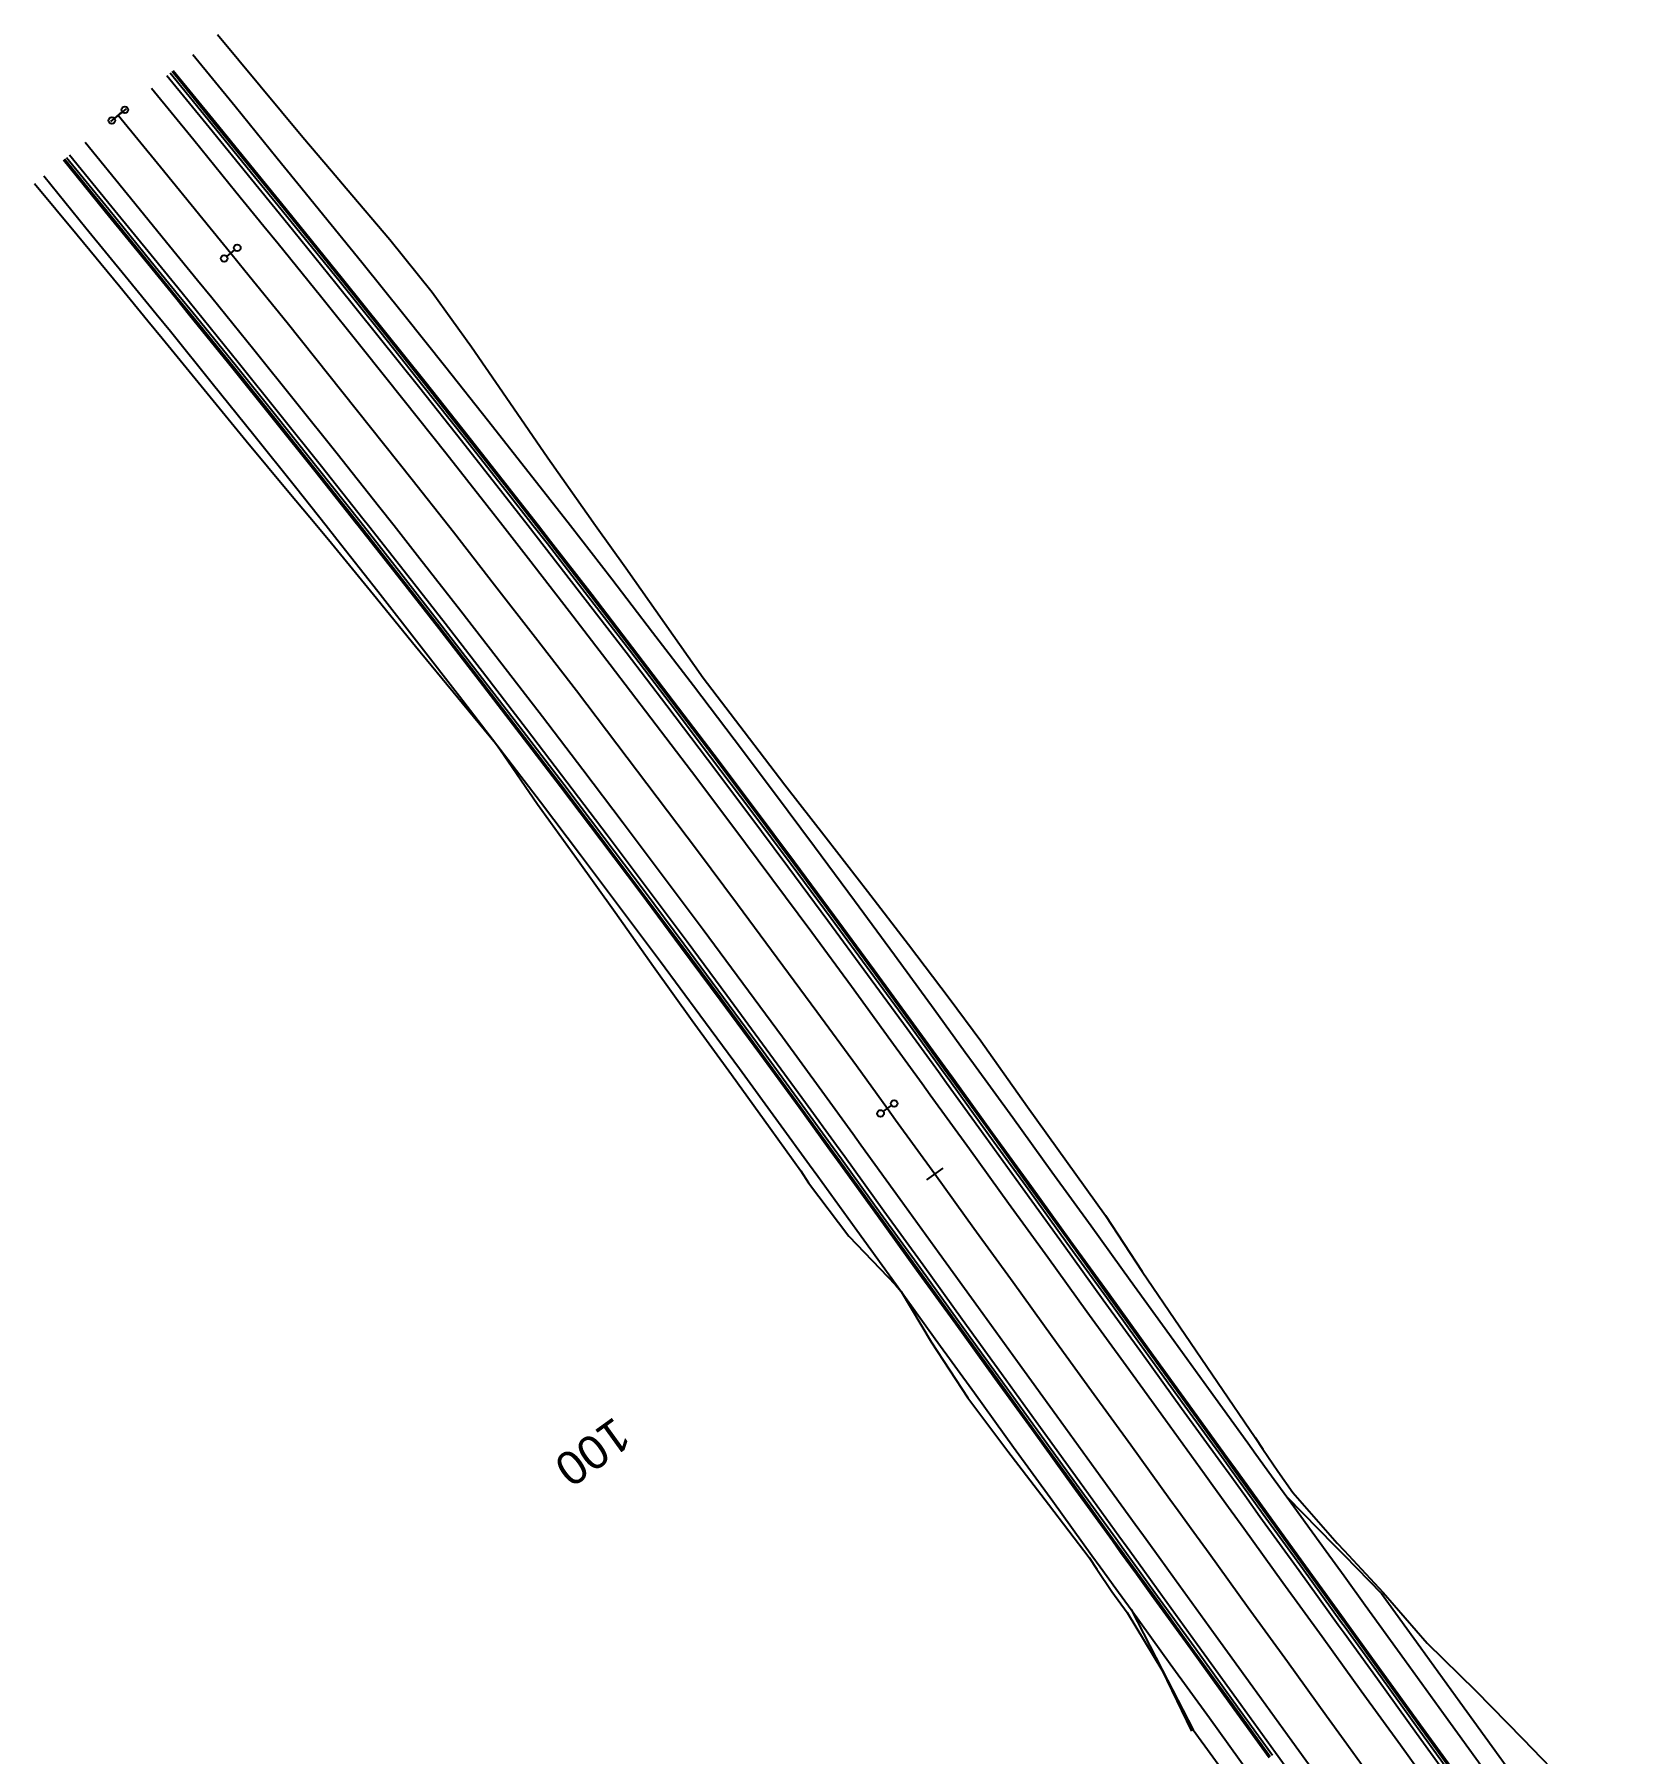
# Model space of a CAD drawing. Extents: x 386702 to 386902, y 803476 to 803737.
# Drawn here: x 386702 to 386822.3, y 803608.2 to 803736.7 of the extents above; entities that cross this region are included whole.
import ezdxf
from ezdxf.enums import TextEntityAlignment as Align

# ---------------------------------------------------------------- set-up
doc = ezdxf.new("R2010")
doc.units = 0
doc.layers.get('0').update_dxf_attribs({"linetype": 'CONTINUOUS'})
doc.styles.add('ARIAL', font='ARIAL.FON')

msp = doc.modelspace()

# ---------------------------------------------------------------- linework, layer by layer
at = {"color": 3}
for p, q in [((386708.9042, 803731.1629), (386707.7413, 803730.2154)), ((386769.9959, 803651.9629), (386768.7805, 803651.0838))]:
    msp.add_line(p, q, dxfattribs=at)
at = {"color": 1}
for p, q in [((386708.0282, 803730.4492), (386708.6173, 803730.9291)), ((386716.439, 803720.1275), (386717.028, 803720.6075)), ((386765.5382, 803656.1985), (386766.1539, 803656.6437))]:
    msp.add_line(p, q, dxfattribs=at)
at = {"color": 7, "linetype": 'CONTINUOUS'}
for points in [[(386715.7314, 803736.7262), (386718.9252, 803732.8789), (386722.122, 803729.034), (386724.2748, 803726.5126), (386725.3764, 803725.221), (386728.6355, 803721.3812), (386731.7947, 803717.4602), (386734.7286, 803713.36), (386737.6031, 803709.2152), (386740.459, 803705.0587), (386743.3535, 803700.935), (386744.0201, 803700)], [(386713.8966, 803735.231), (386717.055, 803731.355), (386720.2135, 803727.4789), (386722.3073, 803724.9094), (386723.3767, 803723.5954), (386726.5397, 803719.69), (386729.6888, 803715.7733), (386732.8238, 803711.8453), (386735.9449, 803707.9062), (386739.0518, 803703.9559), (386742.1404, 803700)], [(386712.3461, 803733.9676), (386715.5046, 803730.0916), (386718.6631, 803726.2155), (386720.7569, 803723.646), (386721.8247, 803722.3339), (386724.9833, 803718.434), (386728.1279, 803714.5228), (386731.2585, 803710.6005), (386734.375, 803706.667), (386737.4776, 803702.7223), (386739.603, 803700)], [(386712.4314, 803734.0371), (386715.5899, 803730.1611), (386718.7484, 803726.285), (386720.8421, 803723.7155), (386721.9101, 803722.4033), (386725.0689, 803718.5031), (386728.2137, 803714.5916), (386731.3446, 803710.6689), (386734.4614, 803706.7351), (386737.5641, 803702.7902), (386739.7426, 803700)], [(386710.8034, 803732.7106), (386713.9619, 803728.8345), (386717.1204, 803724.9584), (386719.2142, 803722.3889), (386720.2805, 803721.0787), (386723.4346, 803717.1843), (386726.5747, 803713.2787), (386729.7009, 803709.3619), (386732.8131, 803705.4339), (386735.9112, 803701.4949), (386737.0783, 803700)], [(386708.3228, 803730.6891), (386711.4812, 803726.8131), (386714.6397, 803722.937), (386716.7335, 803720.3675), (386717.7974, 803719.0603), (386720.9443, 803715.1748), (386724.0773, 803711.278), (386727.1963, 803707.3702), (386730.3014, 803703.4512), (386733.0158, 803700)], [(386705.8421, 803728.6677), (386709.0005, 803724.7916), (386712.159, 803720.9156), (386714.2528, 803718.3461), (386715.3143, 803717.0418), (386718.454, 803713.1652), (386721.5798, 803709.2774), (386724.6917, 803705.3784), (386727.7897, 803701.4684), (386728.9446, 803700)], [(386704.2141, 803727.3412), (386707.3726, 803723.4651), (386710.5311, 803719.589), (386712.6249, 803717.0195), (386713.6847, 803715.7172), (386716.8197, 803711.8464), (386719.9408, 803707.9645), (386723.0481, 803704.0714), (386726.1414, 803700.1672), (386726.2729, 803700)], [(386704.2994, 803727.4106), (386707.4579, 803723.5346), (386710.6163, 803719.6585), (386712.7101, 803717.089), (386713.7701, 803715.7866), (386716.9053, 803711.9155), (386720.0267, 803708.0332), (386723.1342, 803704.1398), (386726.2277, 803700.2354), (386726.4128, 803700)], [(386702.0479, 803725.576), (386705.2421, 803721.729), (386708.4314, 803717.8781), (386710.5372, 803715.3183), (386711.6014, 803714.0237), (386714.7519, 803710.1778), (386717.8984, 803706.3284), (386721.0809, 803702.507), (386723.1704, 803700)], [(386702.7489, 803726.1472), (386705.9074, 803722.2712), (386709.0659, 803718.3951), (386711.1597, 803715.8256), (386712.2181, 803714.5251), (386715.3489, 803710.6595), (386718.4657, 803706.7828), (386721.5688, 803702.895), (386723.8625, 803700)], [(386723.1704, 803700), (386724.2654, 803698.6863), (386727.4187, 803694.8399), (386730.5485, 803690.9742), (386733.7163, 803687.1371), (386736.5283, 803683.7412), (386736.8584, 803683.2787), (386739.6871, 803679.1806), (386742.5843, 803675.1363), (386745.4761, 803671.089), (386748.3498, 803667.0293), (386751.2445, 803662.9862), (386754.1753, 803658.9702), (386757.0885, 803654.9414), (386759.3795, 803651.7444), (386759.9429, 803650.863), (386762.9708, 803646.8822), (386766.4458, 803643.2248), (386766.8705, 803642.7354), (386769.1091, 803638.9804), (386771.8516, 803634.7932), (386774.8592, 803630.7978), (386777.9002, 803626.8265), (386780.9285, 803622.846), (386781.5168, 803621.9739), (386782.6285, 803620.3096), (386783.7872, 803618.7429), (386786.3679, 803614.4387), (386788.583, 803609.8702)], [(386723.8625, 803700), (386724.6579, 803698.9961), (386727.7331, 803695.0863), (386730.7943, 803691.1654), (386733.8414, 803687.2337), (386736.8745, 803683.2911), (386739.8935, 803679.3377), (386742.8984, 803675.3735), (386745.8891, 803671.3986), (386748.8656, 803667.4131), (386751.8278, 803663.417), (386754.7758, 803659.4103), (386757.7094, 803655.3931), (386760.02, 803652.2076), (386760.6321, 803651.3614), (386763.5622, 803647.3099), (386766.4923, 803643.2584), (386769.4224, 803639.2069), (386772.3525, 803635.1554), (386775.2826, 803631.1039), (386778.2127, 803627.0525), (386781.1428, 803623.001), (386781.7589, 803622.149), (386782.931, 803620.5284), (386784.0729, 803618.9495), (386786.3952, 803614.4585), (386788.7176, 803609.9675), (386791.6477, 803605.916)], [(386726.2729, 803700), (386729.2207, 803696.252), (386732.2861, 803692.3259), (386735.3374, 803688.3888), (386738.3746, 803684.4408), (386741.3977, 803680.4821), (386744.4066, 803676.5125), (386747.4014, 803672.5323), (386750.3819, 803668.5413), (386753.3482, 803664.5398), (386756.3001, 803660.5277), (386759.2377, 803656.505), (386761.5515, 803653.3152), (386762.1635, 803652.4689), (386765.0936, 803648.4175), (386768.0237, 803644.366), (386770.9538, 803640.3145), (386773.8839, 803636.263), (386776.814, 803632.2115), (386779.7441, 803628.16), (386782.6742, 803624.1086), (386783.2904, 803623.2566), (386784.4624, 803621.636), (386785.6043, 803620.0571), (386788.5344, 803616.0056), (386791.4645, 803611.9541), (386794.3946, 803607.9026)], [(386726.4128, 803700), (386729.3073, 803696.3199), (386732.3729, 803692.3934), (386735.4244, 803688.456), (386738.4619, 803684.5078), (386741.4852, 803680.5487), (386744.4944, 803676.5788), (386747.4894, 803672.5982), (386750.4702, 803668.607), (386753.4366, 803664.6051), (386756.3888, 803660.5927), (386759.3266, 803656.5697), (386761.6406, 803653.3797), (386762.2526, 803652.5334), (386765.1827, 803648.4819), (386768.1129, 803644.4304), (386771.043, 803640.3789), (386773.9731, 803636.3275), (386776.9032, 803632.276), (386779.8333, 803628.2245), (386782.7634, 803624.173), (386783.3795, 803623.321), (386784.5516, 803621.7004), (386785.6935, 803620.1215), (386788.6236, 803616.0701), (386791.5537, 803612.0186), (386794.4838, 803607.9671)], [(386728.9446, 803700), (386730.8737, 803697.5473), (386733.9436, 803693.6153), (386736.9995, 803689.6722), (386740.0413, 803685.7184), (386743.069, 803681.7536), (386746.0825, 803677.7781), (386749.0817, 803673.7918), (386752.0667, 803669.7949), (386755.0374, 803665.7873), (386757.9938, 803661.7692), (386760.9358, 803657.7405), (386763.2531, 803654.5458), (386763.8651, 803653.6996), (386766.7952, 803649.6481), (386769.7253, 803645.5966), (386772.6554, 803641.5451), (386775.5855, 803637.4936), (386778.5156, 803633.4422), (386781.4457, 803629.3907), (386784.3758, 803625.3392), (386784.992, 803624.4872), (386786.1641, 803622.8666), (386787.3059, 803621.2877), (386790.236, 803617.2362), (386793.1661, 803613.1848), (386796.0962, 803609.1333), (386799.0264, 803605.0818)], [(386733.0158, 803700), (386733.3924, 803699.5211), (386736.4694, 803695.58), (386739.5323, 803691.628), (386742.5811, 803687.665), (386745.6157, 803683.6912), (386748.6361, 803679.7066), (386751.6422, 803675.7112), (386754.634, 803671.7051), (386757.6116, 803667.6883), (386760.5747, 803663.661), (386763.5235, 803659.623), (386765.8461, 803656.4211), (386766.4581, 803655.5748), (386769.3882, 803651.5234), (386772.3183, 803647.4719), (386775.2484, 803643.4204), (386778.1785, 803639.3689), (386781.1086, 803635.3174), (386784.0387, 803631.2659), (386786.9688, 803627.2145), (386787.585, 803626.3625), (386788.757, 803624.7419), (386789.8989, 803623.163), (386792.829, 803619.1115), (386795.7591, 803615.06), (386798.6892, 803611.0085), (386800, 803609.1961)], [(386737.0783, 803700), (386738.9952, 803697.5448), (386742.0651, 803693.5837), (386745.1209, 803689.6117), (386748.1624, 803685.6288), (386751.1897, 803681.6351), (386754.2027, 803677.6306), (386757.2014, 803673.6153), (386760.1857, 803669.5894), (386763.1556, 803665.5528), (386766.1111, 803661.5056), (386768.439, 803658.2964), (386769.051, 803657.4501), (386771.9811, 803653.3986), (386774.9112, 803649.3471), (386777.8413, 803645.2957), (386780.7714, 803641.2442), (386783.7015, 803637.1927), (386786.6316, 803633.1412), (386789.5617, 803629.0897), (386790.1779, 803628.2377), (386791.35, 803626.6171), (386792.4918, 803625.0382), (386795.4219, 803620.9868), (386798.352, 803616.9353), (386800, 803614.6566)], [(386739.603, 803700), (386740.566, 803698.7666), (386743.6402, 803694.7999), (386746.7003, 803690.8223), (386749.7461, 803686.8338), (386752.7777, 803682.8344), (386755.795, 803678.8242), (386758.7979, 803674.8032), (386761.7865, 803670.7716), (386764.7606, 803666.7293), (386767.7203, 803662.6764), (386770.0515, 803659.4625), (386770.6635, 803658.6163), (386773.5936, 803654.5648), (386776.5237, 803650.5133), (386779.4538, 803646.4618), (386782.3839, 803642.4104), (386785.314, 803638.3589), (386788.2441, 803634.3074), (386791.1742, 803630.2559), (386791.7904, 803629.4039), (386792.9625, 803627.7833), (386794.1043, 803626.2044), (386797.0344, 803622.1529), (386799.9645, 803618.1015), (386800, 803618.0524)], [(386739.7426, 803700), (386740.6528, 803698.8342), (386743.7273, 803694.8672), (386746.7876, 803690.8892), (386749.8337, 803686.9004), (386752.8655, 803682.9006), (386755.883, 803678.8901), (386758.8862, 803674.8689), (386761.875, 803670.8369), (386764.8493, 803666.7943), (386767.8092, 803662.7411), (386770.1406, 803659.527), (386770.7527, 803658.6807), (386773.6828, 803654.6293), (386776.6129, 803650.5778), (386779.543, 803646.5263), (386782.4731, 803642.4748), (386785.4032, 803638.4233), (386788.3333, 803634.3719), (386791.2634, 803630.3204), (386791.8795, 803629.4684), (386793.0516, 803627.8478), (386794.1935, 803626.2689), (386797.1236, 803622.2174), (386800, 803618.2401)], [(386742.1404, 803700), (386742.1446, 803699.9946), (386745.2232, 803696.0223), (386748.2876, 803692.039), (386751.3378, 803688.0448), (386754.3737, 803684.0397), (386757.3953, 803680.0238), (386760.4025, 803675.9971), (386763.3953, 803671.9597), (386766.3737, 803667.9116), (386769.3376, 803663.853), (386771.6721, 803660.6346), (386772.2841, 803659.7883), (386775.2142, 803655.7368), (386778.1443, 803651.6854), (386781.0744, 803647.6339), (386784.0045, 803643.5824), (386786.9346, 803639.5309), (386789.8647, 803635.4794), (386792.7948, 803631.4279), (386793.411, 803630.576), (386794.583, 803628.9554), (386795.7249, 803627.3765), (386799.2628, 803623.7645), (386800, 803623.0118)], [(386744.0201, 803700), (386746.2764, 803696.8355), (386749.1819, 803692.7244), (386752.0785, 803688.6083), (386755.1337, 803684.6136), (386758.1724, 803680.6063), (386761.272, 803676.644), (386764.3625, 803672.674), (386767.4152, 803668.675), (386770.4629, 803664.6717), (386772.835, 803661.4756), (386773.4366, 803660.6218), (386776.316, 803656.5337), (386779.2295, 803652.4701), (386782.1535, 803648.4143), (386784.888, 803644.2213), (386787.7165, 803640.0964), (386790.5358, 803635.9647), (386793.3455, 803631.8262), (386793.9281, 803630.9499), (386795.0468, 803629.2907), (386796.1787, 803627.7046), (386799.4877, 803623.9272), (386800, 803623.3751)], [(386800, 803623.3751), (386802.914, 803620.2346), (386806.2138, 803616.4505), (386809.8294, 803612.8948), (386813.3739, 803609.2876), (386816.8724, 803605.6472), (386820.264, 803601.9295), (386822.2526, 803600)], [(386800, 803623.0118), (386802.8006, 803620.1525), (386805.7307, 803616.1011), (386808.6608, 803612.0496), (386811.5909, 803607.9981), (386814.521, 803603.9466), (386817.3752, 803600)], [(386800, 803618.2401), (386800.0537, 803618.1659), (386802.9838, 803614.1144), (386805.9139, 803610.063), (386808.844, 803606.0115), (386811.7741, 803601.96), (386813.1916, 803600)], [(386800, 803618.0524), (386802.8946, 803614.05), (386805.8247, 803609.9985), (386808.7548, 803605.947), (386811.6849, 803601.8955), (386813.0558, 803600)], [(386800, 803614.6566), (386801.2821, 803612.8838), (386804.2122, 803608.8323), (386807.1423, 803604.7808), (386810.0725, 803600.7294), (386810.5999, 803600)], [(386800, 803609.1961), (386801.6193, 803606.9571), (386804.5494, 803602.9056), (386806.6508, 803600)]]:
    msp.add_lwpolyline(points, dxfattribs=at)
at = {"color": 1, "linetype": 'CONTINUOUS'}
for points in [[(386713.8966, 803735.231), (386717.055, 803731.355), (386720.2135, 803727.4789), (386722.3073, 803724.9094), (386723.3767, 803723.5954), (386726.5397, 803719.69), (386729.6888, 803715.7733), (386732.8238, 803711.8453), (386735.9449, 803707.9062), (386739.0518, 803703.9559), (386742.1404, 803700)], [(386712.1988, 803733.8476), (386715.3573, 803729.9715), (386718.5158, 803726.0955), (386720.6096, 803723.526), (386721.6773, 803722.2141), (386724.8354, 803718.3147), (386727.9796, 803714.4041), (386731.1098, 803710.4822), (386734.2259, 803706.5492), (386737.328, 803702.6051), (386739.362, 803700)], [(386712.4314, 803734.0371), (386715.5899, 803730.1611), (386718.7484, 803726.285), (386720.8421, 803723.7155), (386721.9101, 803722.4033), (386725.0689, 803718.5031), (386728.2137, 803714.5916), (386731.3446, 803710.6689), (386734.4614, 803706.7351), (386737.5641, 803702.7902), (386739.7426, 803700)], [(386704.2141, 803727.3412), (386707.3726, 803723.4651), (386710.5311, 803719.589), (386712.6249, 803717.0195), (386713.6847, 803715.7172), (386716.8197, 803711.8464), (386719.9408, 803707.9645), (386723.0481, 803704.0714), (386726.1414, 803700.1672), (386726.2729, 803700)], [(386704.4467, 803727.5307), (386707.6052, 803723.6546), (386710.7636, 803719.7785), (386712.8574, 803717.209), (386713.9175, 803715.9064), (386717.0532, 803712.0348), (386720.175, 803708.152), (386723.2829, 803704.2581), (386726.3768, 803700.3531), (386726.6546, 803700)], [(386702.7489, 803726.1472), (386705.9074, 803722.2712), (386709.0659, 803718.3951), (386711.1597, 803715.8256), (386712.2181, 803714.5251), (386715.3489, 803710.6595), (386718.4657, 803706.7828), (386721.5688, 803702.895), (386723.8625, 803700)], [(386723.8625, 803700), (386724.6579, 803698.9961), (386727.7331, 803695.0863), (386730.7943, 803691.1654), (386733.8414, 803687.2337), (386736.8745, 803683.2911), (386739.8935, 803679.3377), (386742.8984, 803675.3735), (386745.8891, 803671.3986), (386748.8656, 803667.4131), (386751.8278, 803663.417), (386754.7758, 803659.4103), (386757.7094, 803655.3931), (386760.02, 803652.2076), (386760.6321, 803651.3614), (386763.5622, 803647.3099), (386766.4923, 803643.2584), (386769.4224, 803639.2069), (386772.3525, 803635.1554), (386775.2826, 803631.1039), (386778.2127, 803627.0525), (386781.1428, 803623.001), (386781.7589, 803622.149), (386782.931, 803620.5284), (386784.0729, 803618.9495), (386787.003, 803614.898), (386789.9331, 803610.8465), (386792.8632, 803606.7951)], [(386726.2729, 803700), (386729.2207, 803696.252), (386732.2861, 803692.3259), (386735.3374, 803688.3888), (386738.3746, 803684.4408), (386741.3977, 803680.4821), (386744.4066, 803676.5125), (386747.4014, 803672.5323), (386750.3819, 803668.5413), (386753.3482, 803664.5398), (386756.3001, 803660.5277), (386759.2377, 803656.505), (386761.5515, 803653.3152), (386762.1635, 803652.4689), (386765.0936, 803648.4175), (386768.0237, 803644.366), (386770.9538, 803640.3145), (386773.8839, 803636.263), (386776.814, 803632.2115), (386779.7441, 803628.16), (386782.6742, 803624.1086), (386783.2904, 803623.2566), (386784.4624, 803621.636), (386785.6043, 803620.0571), (386788.5344, 803616.0056), (386791.4645, 803611.9541), (386794.3946, 803607.9026)], [(386726.6546, 803700), (386729.4569, 803696.4371), (386732.5229, 803692.5101), (386735.5748, 803688.5721), (386738.6127, 803684.6233), (386741.6365, 803680.6637), (386744.646, 803676.6933), (386747.6414, 803672.7122), (386750.6226, 803668.7204), (386753.5895, 803664.718), (386756.5421, 803660.705), (386759.4803, 803656.6815), (386761.7946, 803653.491), (386762.4066, 803652.6447), (386765.3367, 803648.5933), (386768.2668, 803644.5418), (386771.1969, 803640.4903), (386774.127, 803636.4388), (386777.0571, 803632.3873), (386779.9872, 803628.3358), (386782.9173, 803624.2844), (386783.5335, 803623.4324), (386784.7055, 803621.8118), (386785.8474, 803620.2329), (386788.7775, 803616.1814), (386791.7076, 803612.1299), (386794.6377, 803608.0784)], [(386739.362, 803700), (386740.416, 803698.65), (386743.4898, 803694.6838), (386746.5495, 803690.7067), (386749.5949, 803686.7187), (386752.6261, 803682.7199), (386755.643, 803678.7102), (386758.6455, 803674.6898), (386761.6336, 803670.6587), (386764.6074, 803666.6169), (386767.5666, 803662.5646), (386769.8975, 803659.3512), (386770.5096, 803658.5049), (386773.4397, 803654.4535), (386776.3698, 803650.402), (386779.2999, 803646.3505), (386782.23, 803642.299), (386785.1601, 803638.2475), (386788.0902, 803634.196), (386791.0203, 803630.1446), (386791.6365, 803629.2926), (386792.8085, 803627.672), (386793.9504, 803626.0931), (386796.8805, 803622.0416), (386799.8106, 803617.9901), (386800, 803617.7282)], [(386739.7426, 803700), (386740.6528, 803698.8342), (386743.7273, 803694.8672), (386746.7876, 803690.8892), (386749.8337, 803686.9004), (386752.8655, 803682.9006), (386755.883, 803678.8901), (386758.8862, 803674.8689), (386761.875, 803670.8369), (386764.8493, 803666.7943), (386767.8092, 803662.7411), (386770.1406, 803659.527), (386770.7527, 803658.6807), (386773.6828, 803654.6293), (386776.6129, 803650.5778), (386779.543, 803646.5263), (386782.4731, 803642.4748), (386785.4032, 803638.4233), (386788.3333, 803634.3719), (386791.2634, 803630.3204), (386791.8795, 803629.4684), (386793.0516, 803627.8478), (386794.1935, 803626.2689), (386797.1236, 803622.2174), (386800, 803618.2401)], [(386742.1404, 803700), (386742.1446, 803699.9946), (386745.2232, 803696.0223), (386748.2876, 803692.039), (386751.3378, 803688.0448), (386754.3737, 803684.0397), (386757.3953, 803680.0238), (386760.4025, 803675.9971), (386763.3953, 803671.9597), (386766.3737, 803667.9116), (386769.3376, 803663.853), (386771.6721, 803660.6346), (386772.2841, 803659.7883), (386775.2142, 803655.7368), (386778.1443, 803651.6854), (386781.0744, 803647.6339), (386784.0045, 803643.5824), (386786.9346, 803639.5309), (386789.8647, 803635.4794), (386792.7948, 803631.4279), (386793.411, 803630.576), (386794.583, 803628.9554), (386795.7249, 803627.3765), (386798.655, 803623.325), (386800, 803621.4653)], [(386800, 803621.4653), (386801.5851, 803619.2735), (386804.5152, 803615.222), (386807.4453, 803611.1705), (386810.3754, 803607.1191), (386813.3055, 803603.0676), (386815.5241, 803600)], [(386800, 803618.2401), (386800.0537, 803618.1659), (386802.9838, 803614.1144), (386805.9139, 803610.063), (386808.844, 803606.0115), (386811.7741, 803601.96), (386813.1916, 803600)], [(386800, 803617.7282), (386802.7407, 803613.9386), (386805.6708, 803609.8872), (386808.6009, 803605.8357), (386811.531, 803601.7842), (386812.8213, 803600)]]:
    msp.add_lwpolyline(points, dxfattribs=at)
at = {"color": 2, "linetype": 'CONTINUOUS'}
for points in [[(386711.9663, 803733.6581), (386715.1247, 803729.782), (386718.2832, 803725.906), (386720.377, 803723.3365), (386721.4445, 803722.0248), (386724.6019, 803718.1263), (386727.7454, 803714.2165), (386730.8749, 803710.2955), (386733.9904, 803706.3633), (386737.0919, 803702.4201), (386738.9814, 803700)], [(386704.6792, 803727.7202), (386707.8377, 803723.8441), (386710.9962, 803719.968), (386713.09, 803717.3985), (386714.1503, 803716.0957), (386717.2866, 803712.2232), (386720.4091, 803708.3396), (386723.5177, 803704.4448), (386726.6123, 803700.539), (386727.0362, 803700)], [(386727.0362, 803700), (386729.693, 803696.6221), (386732.7597, 803692.6943), (386735.8123, 803688.7555), (386738.8508, 803684.8058), (386741.8752, 803680.8454), (386744.8854, 803676.8741), (386747.8815, 803672.8921), (386750.8633, 803668.8995), (386753.8308, 803664.8962), (386756.784, 803660.8824), (386759.7229, 803656.858), (386762.0377, 803653.6668), (386762.6497, 803652.8205), (386765.5798, 803648.7691), (386768.5099, 803644.7176), (386771.44, 803640.6661), (386774.3701, 803636.6146), (386777.3002, 803632.5631), (386780.2303, 803628.5117), (386783.1604, 803624.4602), (386783.7766, 803623.6082), (386784.9486, 803621.9876), (386786.0905, 803620.4087), (386789.0206, 803616.3572), (386791.9507, 803612.3057), (386794.8808, 803608.2542), (386797.8109, 803604.2028)], [(386738.9814, 803700), (386740.1792, 803698.4658), (386743.2524, 803694.5005), (386746.3114, 803690.5242), (386749.3562, 803686.5371), (386752.3867, 803682.5391), (386755.4029, 803678.5303), (386758.4048, 803674.5107), (386761.3923, 803670.4805), (386764.3654, 803666.4396), (386767.3241, 803662.3881), (386769.6545, 803659.1754), (386770.2665, 803658.3291), (386773.1966, 803654.2777), (386776.1267, 803650.2262), (386779.0568, 803646.1747), (386781.9869, 803642.1232), (386784.917, 803638.0717), (386787.8471, 803634.0202), (386790.7772, 803629.9688), (386791.3934, 803629.1168), (386792.5654, 803627.4962), (386793.7073, 803625.9173), (386796.6374, 803621.8658), (386799.5675, 803617.8143), (386800, 803617.2163)], [(386800, 803617.2163), (386802.4976, 803613.7628), (386805.4277, 803609.7113), (386808.3578, 803605.6599), (386811.2879, 803601.6084), (386812.4511, 803600)]]:
    msp.add_lwpolyline(points, dxfattribs=at)
at = {"color": 3, "linetype": 'CONTINUOUS'}
for points in [[(386708.3228, 803730.6891), (386711.4812, 803726.8131), (386714.6397, 803722.937), (386716.7335, 803720.3675), (386717.7974, 803719.0603), (386720.9443, 803715.1748), (386724.0773, 803711.278), (386727.1963, 803707.3702), (386730.3014, 803703.4512), (386733.0158, 803700)], [(386733.0158, 803700), (386733.3924, 803699.5211), (386736.4694, 803695.58), (386739.5323, 803691.628), (386742.5811, 803687.665), (386745.6157, 803683.6912), (386748.6361, 803679.7066), (386751.6422, 803675.7112), (386754.634, 803671.7051), (386757.6116, 803667.6883), (386760.5747, 803663.661), (386763.5235, 803659.623), (386765.8461, 803656.4211), (386766.4581, 803655.5748), (386769.3882, 803651.5234), (386772.3183, 803647.4719), (386775.2484, 803643.4204), (386778.1785, 803639.3689), (386781.1086, 803635.3174), (386784.0387, 803631.2659), (386786.9688, 803627.2145), (386787.585, 803626.3625), (386788.757, 803624.7419), (386789.8989, 803623.163), (386792.829, 803619.1115), (386795.7591, 803615.06), (386798.6892, 803611.0085), (386800, 803609.1961)], [(386800, 803609.1961), (386801.6193, 803606.9571), (386804.5494, 803602.9056), (386806.6508, 803600)]]:
    msp.add_lwpolyline(points, dxfattribs=at)
at = {"color": 1}
for centre, radius in [((386707.8362, 803730.2927), 0.2477), ((386708.8109, 803731.0869), 0.2497), ((386716.247, 803719.971), 0.2477), ((386717.2216, 803720.7652), 0.2497), ((386765.3375, 803656.0533), 0.2477), ((386766.3563, 803656.7901), 0.2497)]:
    msp.add_circle(centre, radius, dxfattribs=at)

# ---------------------------------------------------------------- texts
at = {"color": 2, "style": 'ARIAL'}
msp.add_text('100', height=2.5, rotation=215.875, dxfattribs=at).set_placement((386746.9106, 803631.4106), align=Align.TOP_LEFT)

doc.saveas('drawing.dxf')
